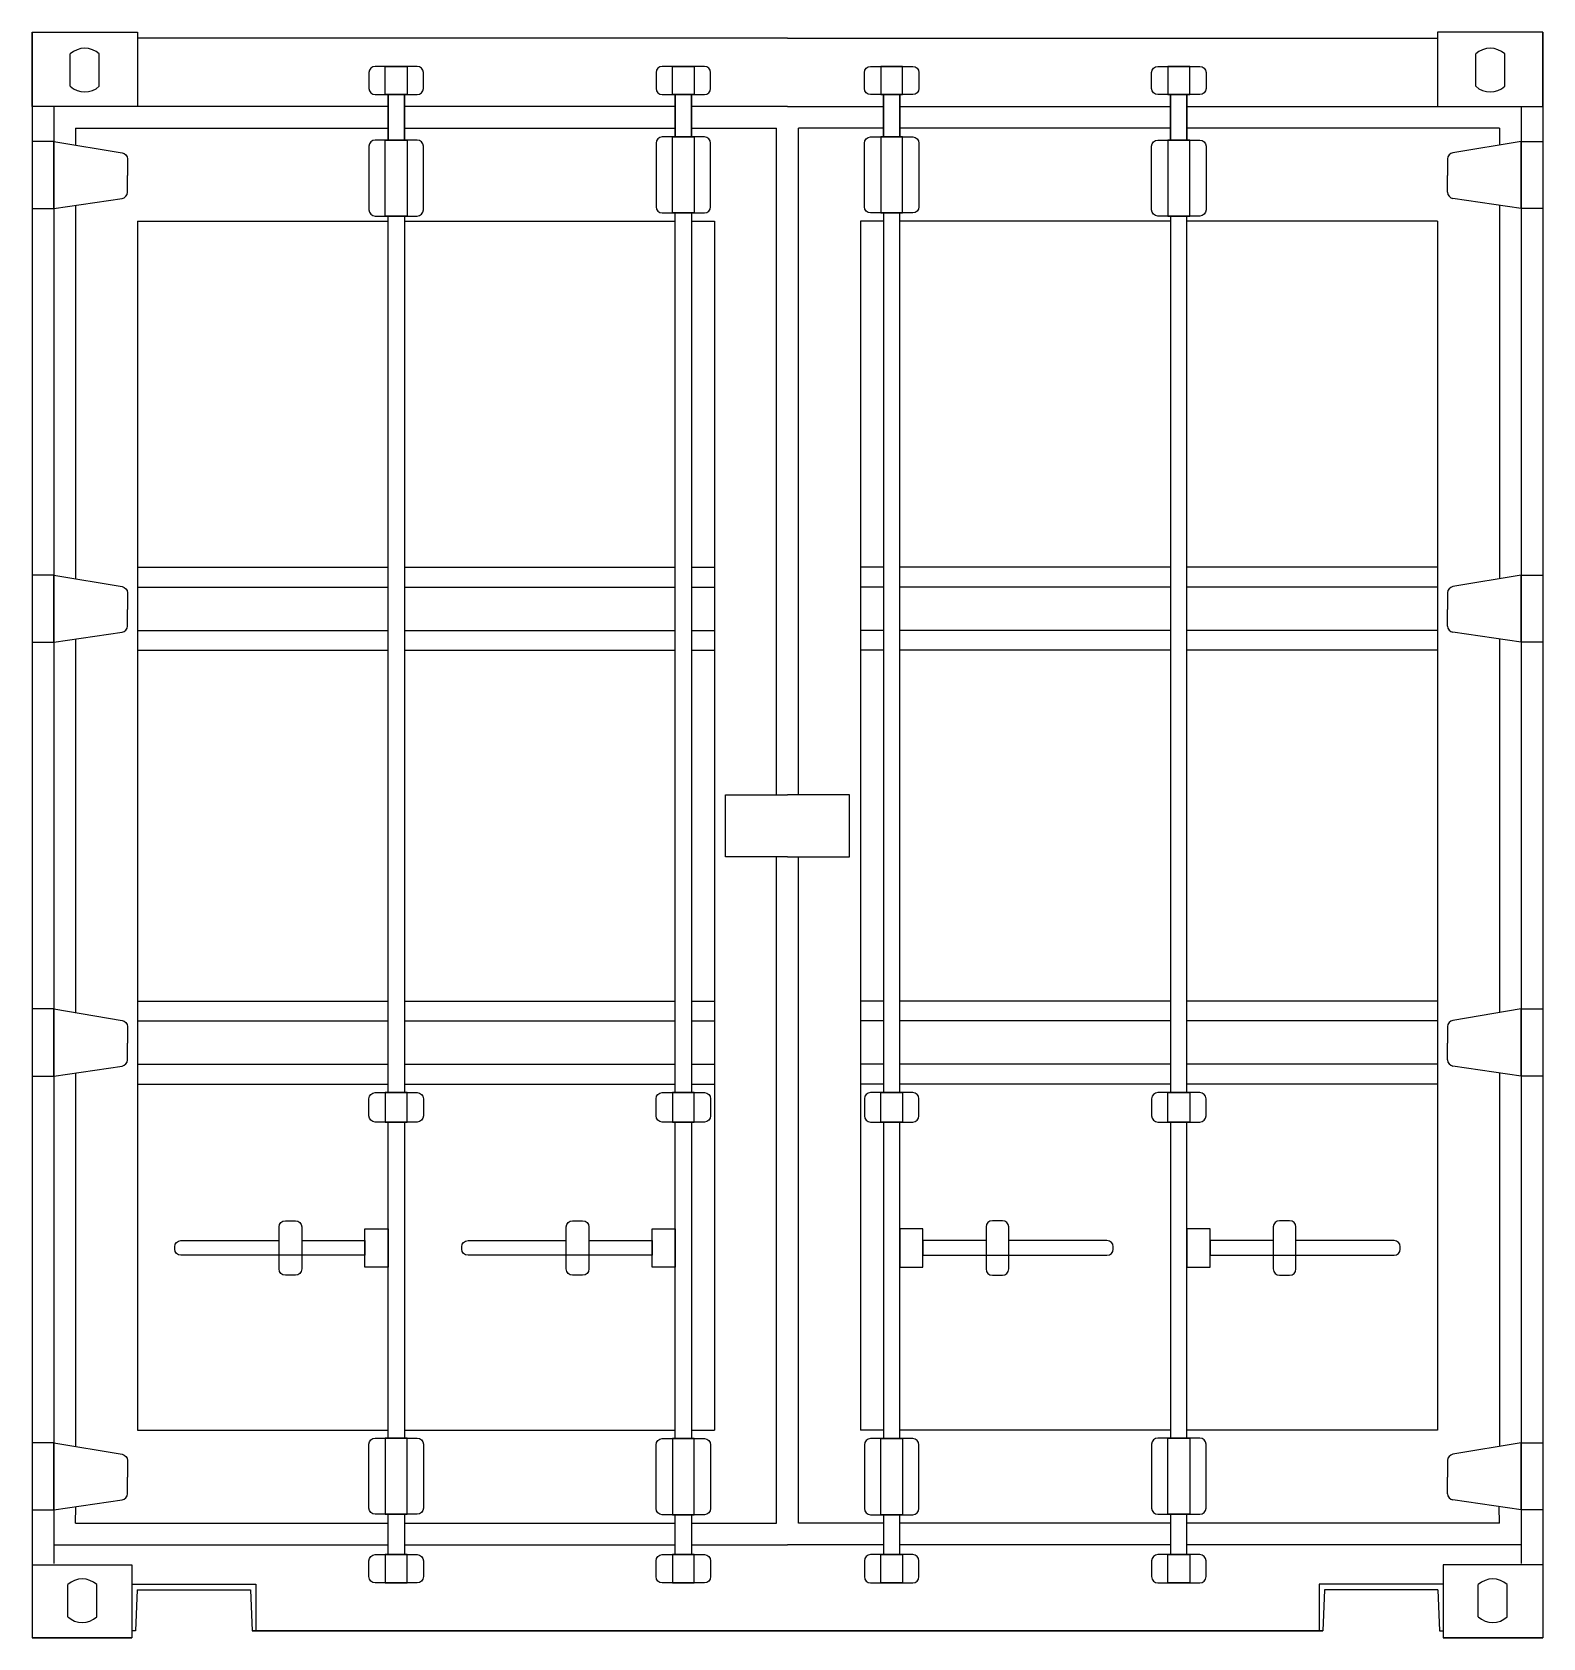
# Model space of a CAD drawing. Header units: millimetres. Extents: x -114891 to -23200, y -66971 to -39451.
# Drawn here: x -40078 to -37640, y -53336 to -50745 of the extents above; entities that cross this region are included whole.
import ezdxf

# ---------------------------------------------------------------- set-up
doc = ezdxf.new("R2010")
doc.units = ezdxf.units.MM
doc.header["$LTSCALE"] = 0.05
doc.layers.add('1', color=7, linetype='Continuous')

msp = doc.modelspace()

# ---------------------------------------------------------------- linework, layer by layer
at = {"layer": '1'}
for p, q in [((-40078.309, -50745.361), (-40078.309, -53336.361)), ((-40078.309, -50745.361), (-40078.309, -53336.361)), ((-38859.309, -50755.361), (-39908.309, -50755.361)), ((-38859.309, -50755.361), (-37810.309, -50755.361)), ((-37640.309, -50745.361), (-37640.309, -53336.361)), ((-37640.309, -50745.361), (-37640.309, -53336.361)), ((-40016.732, -50832.695), (-40016.732, -50780.448)), ((-39969.887, -50832.695), (-39969.887, -50780.448)), ((-37748.732, -50832.695), (-37748.732, -50780.448)), ((-37701.887, -50832.695), (-37701.887, -50780.448)), ((-40043.309, -50865.361), (-40043.309, -53216.361)), ((-39503.982, -50865.361), (-40027.829, -50865.361)), ((-39040.584, -50865.361), (-39477.637, -50865.361)), ((-38859.309, -50865.361), (-39014.238, -50865.361)), ((-38859.309, -50865.361), (-38704.381, -50865.361)), ((-38678.035, -50865.361), (-38240.982, -50865.361)), ((-38214.637, -50865.361), (-37690.789, -50865.361)), ((-37675.309, -50865.361), (-37675.309, -53216.361)), ((-40008.309, -50900.361), (-40008.309, -50927.484)), ((-40008.309, -50900.361), (-39503.982, -50900.361)), ((-40008.309, -50900.361), (-39503.982, -50900.361)), ((-39477.637, -50900.361), (-39040.584, -50900.361)), ((-39014.238, -50900.361), (-38877.309, -50900.361)), ((-38877.309, -51975.861), (-38877.309, -50900.361)), ((-38704.381, -50900.361), (-38841.309, -50900.361)), ((-38841.309, -51975.861), (-38841.309, -50900.361)), ((-38240.982, -50900.361), (-38678.035, -50900.361)), ((-37710.309, -50900.361), (-38214.637, -50900.361)), ((-37710.309, -50900.361), (-38214.637, -50900.361)), ((-37710.309, -50900.361), (-37710.309, -50927.484)), ((-40043.309, -50921.595), (-40078.309, -50921.595)), ((-40078.309, -50921.595), (-40078.309, -51029.934)), ((-40043.309, -51029.934), (-40043.309, -50921.595)), ((-37675.309, -50921.595), (-37640.309, -50921.595)), ((-37675.309, -51029.934), (-37675.309, -50921.595)), ((-37640.309, -50921.595), (-37640.309, -51029.934)), ((-39924.318, -51003.694), (-39924.318, -50976.88)), ((-37794.301, -51003.694), (-37794.301, -50976.88)), ((-40043.309, -51029.934), (-39933.025, -51013.61)), ((-37675.309, -51029.934), (-37785.593, -51013.61)), ((-40078.309, -51029.934), (-40043.309, -51029.934)), ((-40008.309, -51024.753), (-40008.309, -51627.484)), ((-37710.309, -51024.753), (-37710.309, -51627.484)), ((-37640.309, -51029.934), (-37675.309, -51029.934)), ((-39908.309, -51050.361), (-39908.309, -53001.361)), ((-39908.309, -51050.361), (-39503.982, -51050.361)), ((-39477.637, -51050.361), (-39040.584, -51050.361)), ((-39014.238, -51050.361), (-38977.309, -51050.361)), ((-38977.309, -51050.361), (-38977.309, -53001.361)), ((-38704.381, -51050.361), (-38741.309, -51050.361)), ((-38741.309, -51050.361), (-38741.309, -53001.361)), ((-38240.982, -51050.361), (-38678.035, -51050.361)), ((-37810.309, -51050.361), (-38214.637, -51050.361)), ((-37810.309, -51050.361), (-37810.309, -53001.361)), ((-39908.309, -51608.861), (-39503.982, -51608.861)), ((-39477.637, -51608.861), (-39040.584, -51608.861)), ((-39014.238, -51608.861), (-38977.309, -51608.861)), ((-38704.381, -51608.861), (-38741.309, -51608.861)), ((-38240.982, -51608.861), (-38678.035, -51608.861)), ((-37810.309, -51608.861), (-38214.637, -51608.861)), ((-40043.309, -51621.595), (-40078.309, -51621.595)), ((-40078.309, -51621.595), (-40078.309, -51729.934)), ((-40043.309, -51729.934), (-40043.309, -51621.595)), ((-37675.309, -51621.595), (-37640.309, -51621.595)), ((-37675.309, -51729.934), (-37675.309, -51621.595)), ((-37640.309, -51621.595), (-37640.309, -51729.934)), ((-39908.309, -51640.861), (-39503.982, -51640.861)), ((-39477.637, -51640.861), (-39040.584, -51640.861)), ((-39014.238, -51640.861), (-38977.309, -51640.861)), ((-38704.381, -51640.861), (-38741.309, -51640.861)), ((-38240.982, -51640.861), (-38678.035, -51640.861)), ((-37810.309, -51640.861), (-38214.637, -51640.861)), ((-39924.318, -51703.694), (-39924.318, -51676.88)), ((-37794.301, -51703.694), (-37794.301, -51676.88)), ((-40043.309, -51729.934), (-39933.025, -51713.61)), ((-39908.309, -51710.861), (-39503.982, -51710.861)), ((-39477.637, -51710.861), (-39040.584, -51710.861)), ((-39014.238, -51710.861), (-38977.309, -51710.861)), ((-38704.381, -51710.861), (-38741.309, -51710.861)), ((-38240.982, -51710.861), (-38678.035, -51710.861)), ((-37810.309, -51710.861), (-38214.637, -51710.861)), ((-37675.309, -51729.934), (-37785.593, -51713.61)), ((-40078.309, -51729.934), (-40043.309, -51729.934)), ((-40008.309, -51724.753), (-40008.309, -52327.484)), ((-37710.309, -51724.753), (-37710.309, -52327.484)), ((-37640.309, -51729.934), (-37675.309, -51729.934)), ((-39908.309, -51742.861), (-39503.982, -51742.861)), ((-39477.637, -51742.861), (-39040.584, -51742.861)), ((-39014.238, -51742.861), (-38977.309, -51742.861)), ((-38704.381, -51742.861), (-38741.309, -51742.861)), ((-38240.982, -51742.861), (-38678.035, -51742.861)), ((-37810.309, -51742.861), (-38214.637, -51742.861)), ((-38877.309, -53151.361), (-38877.309, -52075.861)), ((-38841.309, -53151.361), (-38841.309, -52075.861)), ((-39908.309, -52308.861), (-39503.982, -52308.861)), ((-39477.637, -52308.861), (-39040.584, -52308.861)), ((-39014.238, -52308.861), (-38977.309, -52308.861)), ((-38704.381, -52308.861), (-38741.309, -52308.861)), ((-38240.982, -52308.861), (-38678.035, -52308.861)), ((-37810.309, -52308.861), (-38214.637, -52308.861)), ((-40043.309, -52321.595), (-40078.309, -52321.595)), ((-40078.309, -52321.595), (-40078.309, -52429.934)), ((-40043.309, -52429.934), (-40043.309, -52321.595)), ((-37675.309, -52321.595), (-37640.309, -52321.595)), ((-37675.309, -52429.934), (-37675.309, -52321.595)), ((-37640.309, -52321.595), (-37640.309, -52429.934)), ((-39908.309, -52340.861), (-39503.982, -52340.861)), ((-39477.637, -52340.861), (-39040.584, -52340.861)), ((-39014.238, -52340.861), (-38977.309, -52340.861)), ((-38704.381, -52340.861), (-38741.309, -52340.861)), ((-38240.982, -52340.861), (-38678.035, -52340.861)), ((-37810.309, -52340.861), (-38214.637, -52340.861)), ((-39924.318, -52403.694), (-39924.318, -52376.88)), ((-37794.301, -52403.694), (-37794.301, -52376.88)), ((-40043.309, -52429.934), (-39933.025, -52413.61)), ((-39908.309, -52410.861), (-39503.982, -52410.861)), ((-39477.637, -52410.861), (-39040.584, -52410.861)), ((-39014.238, -52410.861), (-38977.309, -52410.861)), ((-38704.381, -52410.861), (-38741.309, -52410.861)), ((-38240.982, -52410.861), (-38678.035, -52410.861)), ((-37810.309, -52410.861), (-38214.637, -52410.861)), ((-37675.309, -52429.934), (-37785.593, -52413.61)), ((-40078.309, -52429.934), (-40043.309, -52429.934)), ((-40008.309, -52424.753), (-40008.309, -53027.484)), ((-37710.309, -52424.753), (-37710.309, -53027.484)), ((-37640.309, -52429.934), (-37675.309, -52429.934)), ((-39908.309, -52442.861), (-39503.982, -52442.861)), ((-39477.637, -52442.861), (-39040.584, -52442.861)), ((-39014.238, -52442.861), (-38977.309, -52442.861)), ((-38704.381, -52442.861), (-38741.309, -52442.861)), ((-38240.982, -52442.861), (-38678.035, -52442.861)), ((-37810.309, -52442.861), (-38214.637, -52442.861)), ((-39908.309, -53001.361), (-39503.982, -53001.361)), ((-39477.637, -53001.361), (-39040.584, -53001.361)), ((-39014.238, -53001.361), (-38977.309, -53001.361)), ((-38704.381, -53001.361), (-38741.309, -53001.361)), ((-38240.982, -53001.361), (-38678.035, -53001.361)), ((-37810.309, -53001.361), (-38214.637, -53001.361)), ((-40043.309, -53021.595), (-40078.309, -53021.595)), ((-40078.309, -53021.595), (-40078.309, -53129.934)), ((-40043.309, -53129.934), (-40043.309, -53021.595)), ((-37675.309, -53021.595), (-37640.309, -53021.595)), ((-37675.309, -53129.934), (-37675.309, -53021.595)), ((-37640.309, -53021.595), (-37640.309, -53129.934)), ((-39924.318, -53103.694), (-39924.318, -53076.88)), ((-37794.301, -53103.694), (-37794.301, -53076.88)), ((-40043.309, -53129.934), (-39933.025, -53113.61)), ((-37675.309, -53129.934), (-37785.593, -53113.61)), ((-40078.309, -53129.934), (-40043.309, -53129.934)), ((-40008.309, -53151.361), (-40007.891, -53124.691)), ((-37710.309, -53151.361), (-37710.728, -53124.691)), ((-37640.309, -53129.934), (-37675.309, -53129.934)), ((-40008.309, -53151.361), (-39503.982, -53151.361)), ((-39477.637, -53151.361), (-39040.584, -53151.361)), ((-39014.238, -53151.361), (-38877.309, -53151.361)), ((-38704.381, -53151.361), (-38841.309, -53151.361)), ((-38240.982, -53151.361), (-38678.035, -53151.361)), ((-37710.309, -53151.361), (-38214.637, -53151.361)), ((-40043.309, -53186.361), (-39503.982, -53186.361)), ((-39477.637, -53186.361), (-39040.584, -53186.361)), ((-39014.238, -53186.361), (-38859.309, -53186.361)), ((-38704.381, -53186.361), (-38859.309, -53186.361)), ((-38240.982, -53186.361), (-38678.035, -53186.361)), ((-37675.309, -53186.361), (-38214.637, -53186.361)), ((-40078.309, -53218.361), (-39917.309, -53218.361)), ((-39917.309, -53218.361), (-39917.309, -53336.361)), ((-37640.309, -53218.361), (-37801.309, -53218.361)), ((-37801.309, -53218.361), (-37801.309, -53336.361)), ((-40020.809, -53302.485), (-40020.809, -53250.238)), ((-39973.965, -53302.485), (-39973.965, -53250.238)), ((-39917.309, -53249.861), (-39717.309, -53249.861)), ((-39908.692, -53258.861), (-39911.5, -53324.861)), ((-39908.692, -53258.861), (-39725.927, -53258.861)), ((-39725.927, -53258.861), (-39723.119, -53324.861)), ((-39717.309, -53249.861), (-39717.309, -53324.861)), ((-38001.309, -53249.861), (-38001.309, -53324.861)), ((-37801.309, -53249.861), (-38001.309, -53249.861)), ((-37992.692, -53258.861), (-37995.5, -53324.861)), ((-37809.927, -53258.861), (-37992.692, -53258.861)), ((-37809.927, -53258.861), (-37807.119, -53324.861)), ((-37744.654, -53302.485), (-37744.654, -53250.238)), ((-37697.809, -53302.485), (-37697.809, -53250.238)), ((-39917.309, -53336.361), (-40078.309, -53336.361)), ((-40078.309, -53336.361), (-39917.309, -53336.361)), ((-39911.5, -53324.861), (-39917.309, -53324.861)), ((-38859.309, -53324.861), (-39723.119, -53324.861)), ((-39723.119, -53324.861), (-38859.309, -53324.861)), ((-38859.309, -53324.861), (-37995.5, -53324.861)), ((-37995.5, -53324.861), (-38859.309, -53324.861)), ((-37807.119, -53324.861), (-37801.309, -53324.861)), ((-37801.309, -53336.361), (-37640.309, -53336.361)), ((-37640.309, -53336.361), (-37801.309, -53336.361))]:
    msp.add_line(p, q, dxfattribs=at)
at = {"layer": '1', "elevation": 0, "flags": 128}
for points in [[(-39908.309, -50865.361), (-40078.309, -50865.361), (-40078.309, -50745.361), (-39908.309, -50745.361)], [(-37810.309, -50865.361), (-37640.309, -50865.361), (-37640.309, -50745.361), (-37810.309, -50745.361)], [(-39508.432, -50800.718), (-39473.187, -50800.718), (-39473.187, -50846.229), (-39508.432, -50846.229)], [(-39045.033, -50800.718), (-39009.788, -50800.718), (-39009.788, -50846.229), (-39045.033, -50846.229)], [(-38673.585, -50800.718), (-38708.83, -50800.718), (-38708.83, -50846.229), (-38673.585, -50846.229)], [(-38210.187, -50800.718), (-38245.432, -50800.718), (-38245.432, -50846.229), (-38210.187, -50846.229)], [(-39508.432, -50919.463), (-39473.187, -50919.463), (-39473.187, -51042.234), (-39508.432, -51042.234)], [(-39045.033, -50914.427), (-39009.788, -50914.427), (-39009.788, -51037.198), (-39045.033, -51037.198)], [(-38673.585, -50914.427), (-38708.83, -50914.427), (-38708.83, -51037.198), (-38673.585, -51037.198)], [(-38210.187, -50919.463), (-38245.432, -50919.463), (-38245.432, -51042.234), (-38210.187, -51042.234)], [(-39508.432, -52503.954), (-39473.187, -52503.954), (-39473.187, -52456.392), (-39508.432, -52456.392)], [(-39045.033, -52503.954), (-39009.788, -52503.954), (-39009.788, -52456.392), (-39045.033, -52456.392)], [(-38673.585, -52503.954), (-38708.83, -52503.954), (-38708.83, -52456.392), (-38673.585, -52456.392)], [(-38210.187, -52503.954), (-38245.432, -52503.954), (-38245.432, -52456.392), (-38210.187, -52456.392)], [(-39541.221, -52676.31), (-39503.982, -52676.31), (-39503.982, -52737.966), (-39541.221, -52737.966)], [(-39077.823, -52676.31), (-39040.584, -52676.31), (-39040.584, -52737.966), (-39077.823, -52737.966)], [(-38640.796, -52676.31), (-38678.035, -52676.31), (-38678.035, -52737.966), (-38640.796, -52737.966)], [(-38177.397, -52676.31), (-38214.637, -52676.31), (-38214.637, -52737.966), (-38177.397, -52737.966)], [(-39508.432, -53136.8), (-39473.187, -53136.8), (-39473.187, -53014.029), (-39508.432, -53014.029)], [(-39045.033, -53137.64), (-39009.788, -53137.64), (-39009.788, -53014.869), (-39045.033, -53014.869)], [(-38673.585, -53137.64), (-38708.83, -53137.64), (-38708.83, -53014.869), (-38673.585, -53014.869)], [(-38210.187, -53136.8), (-38245.432, -53136.8), (-38245.432, -53014.029), (-38210.187, -53014.029)], [(-39508.432, -53247.519), (-39473.187, -53247.519), (-39473.187, -53202.008), (-39508.432, -53202.008)], [(-39045.033, -53247.519), (-39009.788, -53247.519), (-39009.788, -53202.008), (-39045.033, -53202.008)], [(-38673.585, -53247.519), (-38708.83, -53247.519), (-38708.83, -53202.008), (-38673.585, -53202.008)], [(-38210.187, -53247.519), (-38245.432, -53247.519), (-38245.432, -53202.008), (-38210.187, -53202.008)]]:
    msp.add_lwpolyline(points, close=True, dxfattribs=at)
for points in [[(-39524.75, -50846.229), (-39456.869, -50846.229, 0.41421356), (-39446.869, -50836.229), (-39446.869, -50810.718, 0.41421356), (-39456.869, -50800.718), (-39524.75, -50800.718, 0.41421356), (-39534.75, -50810.718), (-39534.75, -50836.229, 0.41421356)], [(-39061.352, -50846.229), (-38993.47, -50846.229, 0.41421356), (-38983.47, -50836.229), (-38983.47, -50810.718, 0.41421356), (-38993.47, -50800.718), (-39061.352, -50800.718, 0.41421356), (-39071.352, -50810.718), (-39071.352, -50836.229, 0.41421356)], [(-38657.267, -50846.229), (-38725.149, -50846.229, -0.41421356), (-38735.149, -50836.229), (-38735.149, -50810.718, -0.41421356), (-38725.149, -50800.718), (-38657.267, -50800.718, -0.41421356), (-38647.267, -50810.718), (-38647.267, -50836.229, -0.41421356)], [(-38193.869, -50846.229), (-38261.75, -50846.229, -0.41421356), (-38271.75, -50836.229), (-38271.75, -50810.718, -0.41421356), (-38261.75, -50800.718), (-38193.869, -50800.718, -0.41421356), (-38183.869, -50810.718), (-38183.869, -50836.229, -0.41421356)], [(-39524.75, -51042.234), (-39456.869, -51042.234, 0.41421356), (-39446.869, -51032.234), (-39446.869, -50929.463, 0.41421356), (-39456.869, -50919.463), (-39524.75, -50919.463, 0.41421356), (-39534.75, -50929.463), (-39534.75, -51032.234, 0.41421356)], [(-39061.352, -51037.198), (-38993.47, -51037.198, 0.41421356), (-38983.47, -51027.198), (-38983.47, -50924.427, 0.41421356), (-38993.47, -50914.427), (-39061.352, -50914.427, 0.41421356), (-39071.352, -50924.427), (-39071.352, -51027.198, 0.41421356)], [(-38657.267, -51037.198), (-38725.149, -51037.198, -0.41421356), (-38735.149, -51027.198), (-38735.149, -50924.427, -0.41421356), (-38725.149, -50914.427), (-38657.267, -50914.427, -0.41421356), (-38647.267, -50924.427), (-38647.267, -51027.198, -0.41421356)], [(-38193.869, -51042.234), (-38261.75, -51042.234, -0.41421356), (-38271.75, -51032.234), (-38271.75, -50929.463, -0.41421356), (-38261.75, -50919.463), (-38193.869, -50919.463, -0.41421356), (-38183.869, -50929.463), (-38183.869, -51032.234, -0.41421356)], [(-39524.75, -52456.392), (-39456.869, -52456.392, -0.41421356), (-39446.869, -52466.392), (-39446.869, -52493.954, -0.41421356), (-39456.869, -52503.954), (-39524.75, -52503.954, -0.41421356), (-39534.75, -52493.954), (-39534.75, -52466.392, -0.41421356)], [(-39061.352, -52456.392), (-38993.47, -52456.392, -0.41421356), (-38983.47, -52466.392), (-38983.47, -52493.954, -0.41421356), (-38993.47, -52503.954), (-39061.352, -52503.954, -0.41421356), (-39071.352, -52493.954), (-39071.352, -52466.392, -0.41421356)], [(-38657.267, -52456.392), (-38725.149, -52456.392, 0.41421356), (-38735.149, -52466.392), (-38735.149, -52493.954, 0.41421356), (-38725.149, -52503.954), (-38657.267, -52503.954, 0.41421356), (-38647.267, -52493.954), (-38647.267, -52466.392, 0.41421356)], [(-38193.869, -52456.392), (-38261.75, -52456.392, 0.41421356), (-38271.75, -52466.392), (-38271.75, -52493.954, 0.41421356), (-38261.75, -52503.954), (-38193.869, -52503.954, 0.41421356), (-38183.869, -52493.954), (-38183.869, -52466.392, 0.41421356)], [(-39643.303, -52673.197), (-39643.303, -52741.079, -0.41421356), (-39653.303, -52751.079), (-39669.651, -52751.079, -0.41421356), (-39679.651, -52741.079), (-39679.651, -52673.197, -0.41421356), (-39669.651, -52663.197), (-39653.303, -52663.197, -0.41421356)], [(-39179.905, -52673.197), (-39179.905, -52741.079, -0.41421356), (-39189.905, -52751.079), (-39206.252, -52751.079, -0.41421356), (-39216.252, -52741.079), (-39216.252, -52673.197, -0.41421356), (-39206.252, -52663.197), (-39189.905, -52663.197, -0.41421356)], [(-38538.714, -52673.197), (-38538.714, -52741.079, 0.41421356), (-38528.714, -52751.079), (-38512.367, -52751.079, 0.41421356), (-38502.367, -52741.079), (-38502.367, -52673.197, 0.41421356), (-38512.367, -52663.197), (-38528.714, -52663.197, 0.41421356)], [(-38075.315, -52673.197), (-38075.315, -52741.079, 0.41421356), (-38065.315, -52751.079), (-38048.968, -52751.079, 0.41421356), (-38038.968, -52741.079), (-38038.968, -52673.197, 0.41421356), (-38048.968, -52663.197), (-38065.315, -52663.197, 0.41421356)], [(-39524.75, -53014.029), (-39456.869, -53014.029, -0.41421356), (-39446.869, -53024.029), (-39446.869, -53126.8, -0.41421356), (-39456.869, -53136.8), (-39524.75, -53136.8, -0.41421356), (-39534.75, -53126.8), (-39534.75, -53024.029, -0.41421356)], [(-39061.352, -53014.869), (-38993.47, -53014.869, -0.41421356), (-38983.47, -53024.869), (-38983.47, -53127.64, -0.41421356), (-38993.47, -53137.64), (-39061.352, -53137.64, -0.41421356), (-39071.352, -53127.64), (-39071.352, -53024.869, -0.41421356)], [(-38657.267, -53014.869), (-38725.149, -53014.869, 0.41421356), (-38735.149, -53024.869), (-38735.149, -53127.64, 0.41421356), (-38725.149, -53137.64), (-38657.267, -53137.64, 0.41421356), (-38647.267, -53127.64), (-38647.267, -53024.869, 0.41421356)], [(-38193.869, -53014.029), (-38261.75, -53014.029, 0.41421356), (-38271.75, -53024.029), (-38271.75, -53126.8, 0.41421356), (-38261.75, -53136.8), (-38193.869, -53136.8, 0.41421356), (-38183.869, -53126.8), (-38183.869, -53024.029, 0.41421356)], [(-39524.75, -53202.008), (-39456.869, -53202.008, -0.41421356), (-39446.869, -53212.008), (-39446.869, -53237.519, -0.41421356), (-39456.869, -53247.519), (-39524.75, -53247.519, -0.41421356), (-39534.75, -53237.519), (-39534.75, -53212.008, -0.41421356)], [(-39061.352, -53202.008), (-38993.47, -53202.008, -0.41421356), (-38983.47, -53212.008), (-38983.47, -53237.519, -0.41421356), (-38993.47, -53247.519), (-39061.352, -53247.519, -0.41421356), (-39071.352, -53237.519), (-39071.352, -53212.008, -0.41421356)], [(-38657.267, -53202.008), (-38725.149, -53202.008, 0.41421356), (-38735.149, -53212.008), (-38735.149, -53237.519, 0.41421356), (-38725.149, -53247.519), (-38657.267, -53247.519, 0.41421356), (-38647.267, -53237.519), (-38647.267, -53212.008, 0.41421356)], [(-38193.869, -53202.008), (-38261.75, -53202.008, 0.41421356), (-38271.75, -53212.008), (-38271.75, -53237.519, 0.41421356), (-38261.75, -53247.519), (-38193.869, -53247.519, 0.41421356), (-38183.869, -53237.519), (-38183.869, -53212.008, 0.41421356)]]:
    msp.add_lwpolyline(points, format="xyb", close=True, dxfattribs=at)
for points in [[(-39503.982, -50919.463), (-39503.982, -50846.229), (-39477.637, -50846.229), (-39477.637, -50919.463)], [(-39477.637, -50919.463), (-39477.637, -50846.229), (-39503.982, -50846.229), (-39503.982, -50919.463)], [(-39040.584, -50914.427), (-39040.584, -50846.229), (-39014.238, -50846.229), (-39014.238, -50914.427)], [(-39014.238, -50914.427), (-39014.238, -50846.229), (-39040.584, -50846.229), (-39040.584, -50914.427)], [(-38678.035, -50914.427), (-38678.035, -50846.229), (-38704.381, -50846.229), (-38704.381, -50914.427)], [(-38704.381, -50914.427), (-38704.381, -50846.229), (-38678.035, -50846.229), (-38678.035, -50914.427)], [(-38214.637, -50919.463), (-38214.637, -50846.229), (-38240.982, -50846.229), (-38240.982, -50919.463)], [(-38240.982, -50919.463), (-38240.982, -50846.229), (-38214.637, -50846.229), (-38214.637, -50919.463)], [(-39503.982, -52456.392), (-39503.982, -51042.234)], [(-39477.637, -51042.234), (-39477.637, -52456.392)], [(-39040.584, -52456.392), (-39040.584, -51037.198)], [(-39014.238, -51037.198), (-39014.238, -52456.392)], [(-38704.381, -51037.198), (-38704.381, -52456.392)], [(-38678.035, -52456.392), (-38678.035, -51037.198)], [(-38240.982, -51042.234), (-38240.982, -52456.392)], [(-38214.637, -52456.392), (-38214.637, -51042.234)], [(-38859.309, -52075.861), (-38959.564, -52075.861), (-38959.564, -51975.861), (-38859.309, -51975.861)], [(-38859.309, -52075.861), (-38759.054, -52075.861), (-38759.054, -51975.861), (-38859.309, -51975.861)], [(-39503.982, -53014.029), (-39503.982, -52503.954)], [(-39477.637, -52503.954), (-39477.637, -53014.029)], [(-39040.584, -53014.869), (-39040.584, -52503.954)], [(-39014.238, -52503.954), (-39014.238, -53014.869)], [(-38704.381, -52503.954), (-38704.381, -53014.869)], [(-38678.035, -53014.869), (-38678.035, -52503.954)], [(-38240.982, -52503.954), (-38240.982, -53014.029)], [(-38214.637, -53014.029), (-38214.637, -52503.954)], [(-39477.637, -53136.8), (-39477.637, -53202.008), (-39503.982, -53202.008), (-39503.982, -53136.8)], [(-39014.238, -53137.64), (-39014.238, -53202.008), (-39040.584, -53202.008), (-39040.584, -53137.64)], [(-38704.381, -53137.64), (-38704.381, -53202.008), (-38678.035, -53202.008), (-38678.035, -53137.64)], [(-38240.982, -53136.8), (-38240.982, -53202.008), (-38214.637, -53202.008), (-38214.637, -53136.8)]]:
    msp.add_lwpolyline(points, dxfattribs=at)
for points in [[(-40043.309, -50921.595), (-39933.025, -50940.15, -0.37673103), (-39924.318, -50950.066), (-39924.318, -50976.88)], [(-37675.309, -50921.595), (-37785.593, -50940.15, 0.37673103), (-37794.301, -50950.066), (-37794.301, -50976.88)], [(-40043.309, -51621.595), (-39933.025, -51640.15, -0.37673103), (-39924.318, -51650.066), (-39924.318, -51676.88)], [(-37675.309, -51621.595), (-37785.593, -51640.15, 0.37673103), (-37794.301, -51650.066), (-37794.301, -51676.88)], [(-40043.309, -52321.595), (-39933.025, -52340.15, -0.37673103), (-39924.318, -52350.066), (-39924.318, -52376.88)], [(-37675.309, -52321.595), (-37785.593, -52340.15, 0.37673103), (-37794.301, -52350.066), (-37794.301, -52376.88)], [(-39643.303, -52695.227), (-39541.221, -52695.227), (-39541.221, -52719.05), (-39838.252, -52719.05, -0.41421356), (-39848.252, -52709.05), (-39848.252, -52705.227, -0.41421356), (-39838.252, -52695.227), (-39679.651, -52695.227)], [(-39179.905, -52695.227), (-39077.823, -52695.227), (-39077.823, -52719.05), (-39374.853, -52719.05, -0.41421356), (-39384.853, -52709.05), (-39384.853, -52705.227, -0.41421356), (-39374.853, -52695.227), (-39216.252, -52695.227)], [(-38538.714, -52695.227), (-38640.796, -52695.227), (-38640.796, -52719.05), (-38343.766, -52719.05, 0.41421356), (-38333.766, -52709.05), (-38333.766, -52705.227, 0.41421356), (-38343.766, -52695.227), (-38502.367, -52695.227)], [(-38075.315, -52695.227), (-38177.397, -52695.227), (-38177.397, -52719.05), (-37880.367, -52719.05, 0.41421356), (-37870.367, -52709.05), (-37870.367, -52705.227, 0.41421356), (-37880.367, -52695.227), (-38038.968, -52695.227)], [(-40043.309, -53021.595), (-39933.025, -53040.15, -0.37673103), (-39924.318, -53050.066), (-39924.318, -53076.88)], [(-37675.309, -53021.595), (-37785.593, -53040.15, 0.37673103), (-37794.301, -53050.066), (-37794.301, -53076.88)]]:
    msp.add_lwpolyline(points, format="xyb", dxfattribs=at)
at = {"layer": '1'}
for centre, radius, start, end in [((-39993.309, -50806.571), 35.086, 48.120453, 131.879547), ((-37725.309, -50806.571), 35.086, 48.120453, 131.879547), ((-39993.309, -50806.571), 35.086, 228.120453, 311.879547), ((-37725.309, -50806.571), 35.086, 228.120453, 311.879547), ((-39934.318, -51003.694), 10, 277.428205, 0), ((-37784.301, -51003.694), 10, 180, 262.571795), ((-39934.318, -51703.694), 10, 277.428205, 0), ((-37784.301, -51703.694), 10, 180, 262.571795), ((-39934.318, -52403.694), 10, 277.428205, 0), ((-37784.301, -52403.694), 10, 180, 262.571795), ((-39934.318, -53103.694), 10, 277.428205, 0), ((-37784.301, -53103.694), 10, 180, 262.571795), ((-39997.387, -53276.361), 35.086, 48.120453, 131.879547), ((-37721.232, -53276.361), 35.086, 48.120453, 131.879547), ((-39997.387, -53276.361), 35.086, 228.120453, 311.879547), ((-37721.232, -53276.361), 35.086, 228.120453, 311.879547)]:
    msp.add_arc(centre, radius, start, end, dxfattribs=at)

doc.saveas('drawing.dxf')
